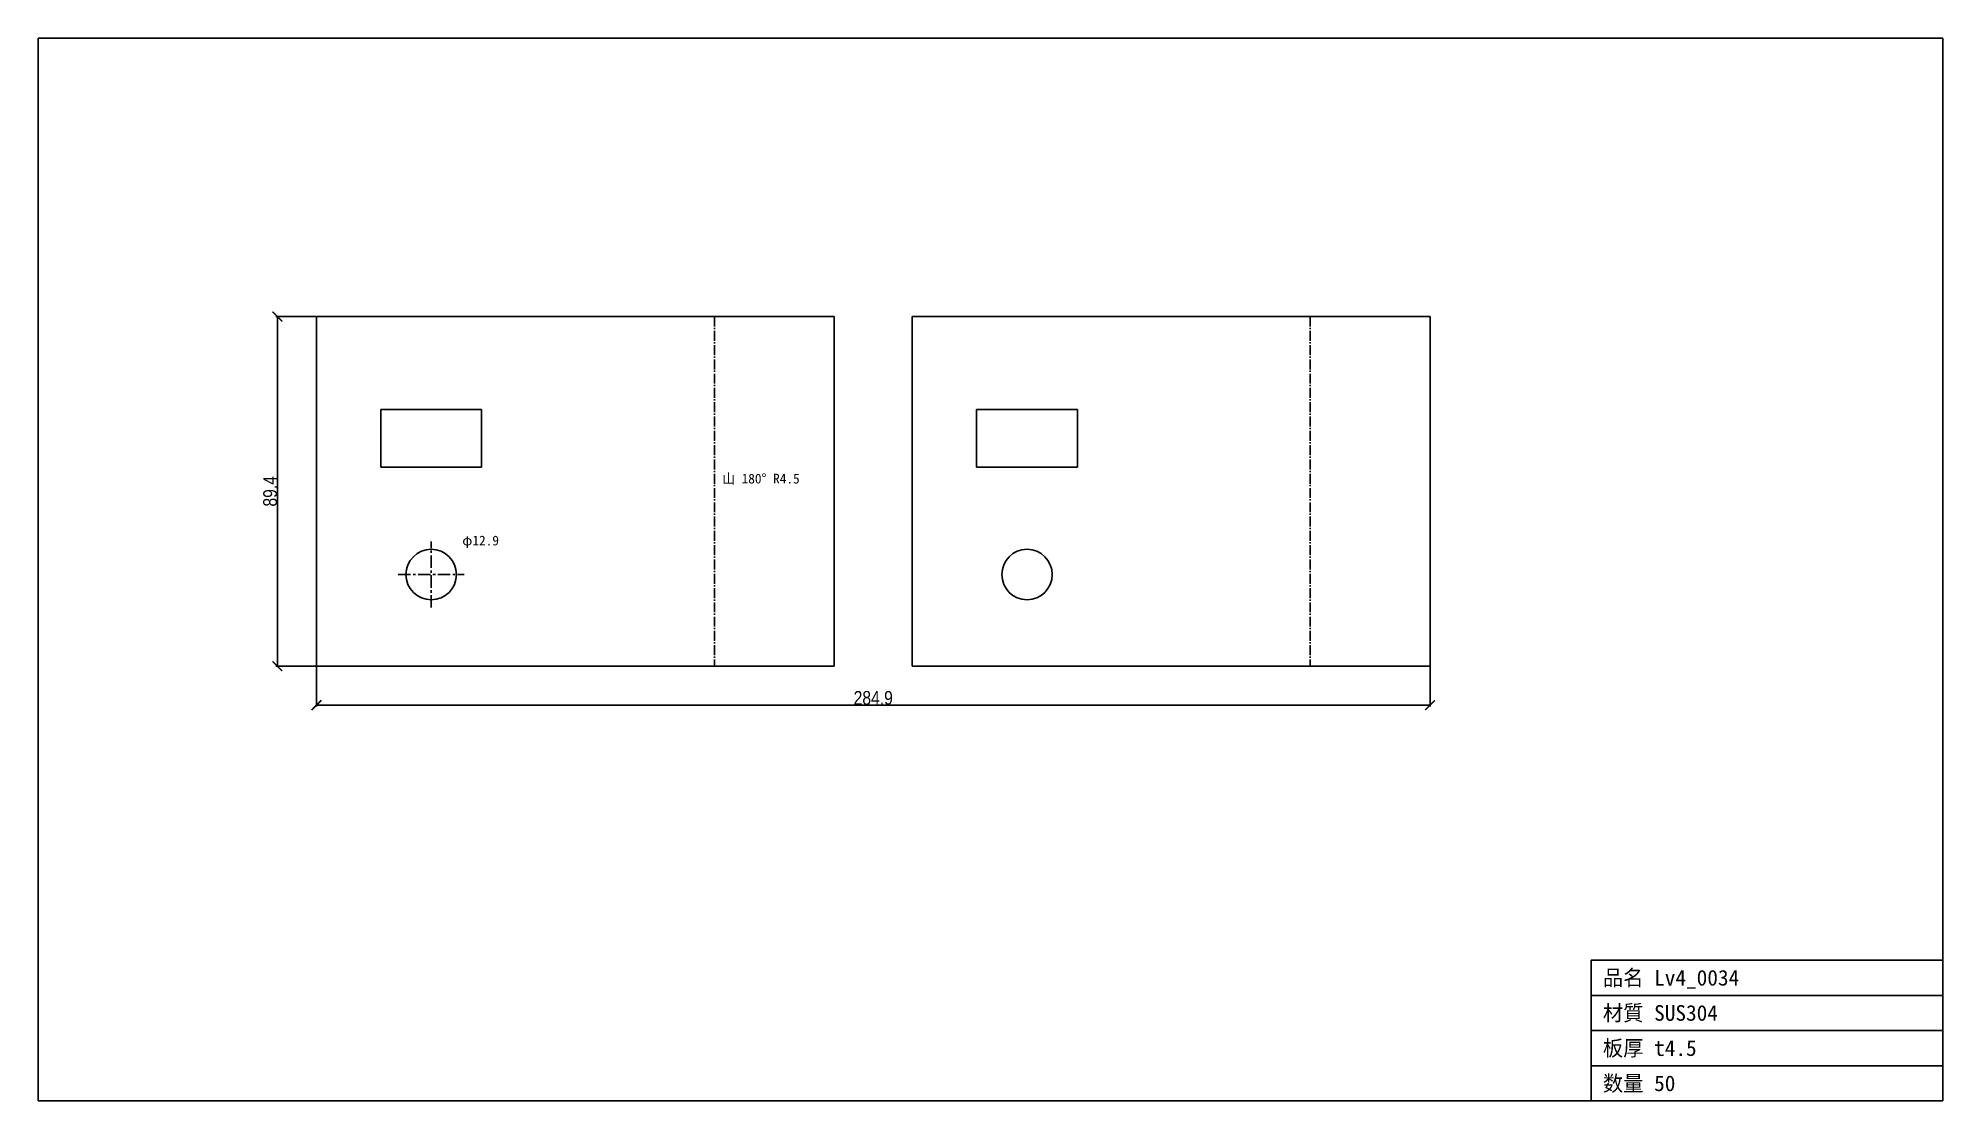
# Model space of a CAD drawing. Header units: millimetres. Extents: x -71 to 416, y -111 to 161.
import ezdxf

# ---------------------------------------------------------------- set-up
doc = ezdxf.new("R2010")
doc.units = ezdxf.units.MM
doc.linetypes.add('CENTER', pattern=[5.08, 3.175, -0.635, 0.635, -0.635])
doc.linetypes.add('DASHDOT', pattern=[3.556, 2.54, -0.508, 0, -0.508])
for name, color, linetype in [('BEND', 7, 'Continuous'), ('CENTER', 7, 'Continuous'), ('CUT', 7, 'Continuous'), ('DIM', 7, 'Continuous'), ('FRAME', 7, 'Continuous'), ('TEXT', 7, 'Continuous')]:
    doc.layers.add(name, color=color, linetype=linetype)
doc.styles.add('OpenSansCondensed-Light', font='OpenSansCondensed-Light.ttf')
doc.dimstyles.new('EZDXF', dxfattribs={"dimtxt": 0.25, "dimasz": 0.175, "dimexe": 0.375, "dimexo": 0.125, "dimgap": 0.1, "dimtad": 1, "dimlfac": 100, "dimzin": 12, "dimdsep": 46, "dimtxsty": 'OpenSansCondensed-Light', "dimblk": 'ARCHTICK', "dimcen": 2.5, "dimazin": 3, "dimtfac": 0.5, "dimtmove": 2, "dimatfit": 3})

# ---------------------------------------------------------------- blocks, each defined once
blk = doc.blocks.new('_ARCHTICK')
at = {"color": 0, "linetype": 'BYBLOCK', "const_width": 0.15}
blk.add_lwpolyline([(-0.5, -0.5), (0.5, 0.5)], dxfattribs=at)

msp = doc.modelspace()

# ---------------------------------------------------------------- linework, layer by layer
at = {"layer": 'BEND', "color": 1, "linetype": 'DASHDOT'}
for p, q in [((101.81, 89.42), (101.81, 0)), ((254.25, 89.42), (254.25, 0))]:
    msp.add_line(p, q, dxfattribs=at)
at = {"layer": 'CENTER', "color": 1, "linetype": 'CENTER'}
for p, q in [((29.35, 14.97), (29.35, 31.87)), ((20.9, 23.42), (37.8, 23.42))]:
    msp.add_line(p, q, dxfattribs=at)
at = {"layer": 'CUT'}
for p, q in [((0, 89.42), (0, 0)), ((132.44, 89.42), (0, 89.42)), ((132.44, 0), (132.44, 89.42)), ((152.44, 89.42), (152.44, 0)), ((284.88, 89.42), (152.44, 89.42)), ((284.88, 0), (284.88, 89.42)), ((16.46, 50.91), (16.46, 65.6)), ((16.46, 65.6), (42.26, 65.6)), ((42.26, 65.6), (42.26, 50.91)), ((168.9, 50.91), (168.9, 65.6)), ((168.9, 65.6), (194.7, 65.6)), ((194.7, 65.6), (194.7, 50.91)), ((42.26, 50.91), (16.46, 50.91)), ((194.7, 50.91), (168.9, 50.91)), ((0, 0), (132.44, 0)), ((152.44, 0), (284.88, 0))]:
    msp.add_line(p, q, dxfattribs=at)
for centre in [(29.35, 23.42), (181.79, 23.42)]:
    msp.add_circle(centre, 6.45, dxfattribs=at)
at = {"layer": 'FRAME'}
for p, q in [((416.1, 160.64), (-71.22, 160.64)), ((-71.22, 160.64), (-71.22, -111.22)), ((416.1, -111.22), (416.1, 160.64)), ((326.1, -111.22), (326.1, -75.22)), ((326.1, -75.22), (416.1, -75.22)), ((326.1, -84.22), (416.1, -84.22)), ((326.1, -93.22), (416.1, -93.22)), ((326.1, -102.22), (416.1, -102.22)), ((-71.22, -111.22), (416.1, -111.22))]:
    msp.add_line(p, q, dxfattribs=at)

# ---------------------------------------------------------------- texts
at = {"layer": 'TEXT'}
for s, height, p in [('山 180° R4.5', 2.5, (103.81, 46.71)), ('φ12.9', 2.5, (37.3, 30.87)), ('品名 Lv4_0034', 4, (329.1, -81.72)), ('材質 SUS304', 4, (329.1, -90.72)), ('板厚 t4.5', 4, (329.1, -99.72)), ('数量 50', 4, (329.1, -108.72))]:
    msp.add_text(s, height=height, dxfattribs=at).set_placement(p)

# ---------------------------------------------------------------- dimensions: what is measured, and where the dimension line sits
at = {"layer": 'DIM'}
msp.add_linear_dim(base=(-10, 0), p1=(0, 0), p2=(0, 89.42), angle=90, dimstyle='EZDXF', override={"dimtxt": 3.5, "dimasz": 2.5, "dimdec": 1, "dimlfac": 1}, dxfattribs=at).render()
msp.add_linear_dim(base=(0, -10), p1=(0, 0), p2=(284.88, 0), dimstyle='EZDXF', override={"dimtxt": 3.5, "dimasz": 2.5, "dimdec": 1, "dimlfac": 1}, dxfattribs=at).render()

doc.saveas('drawing.dxf')
